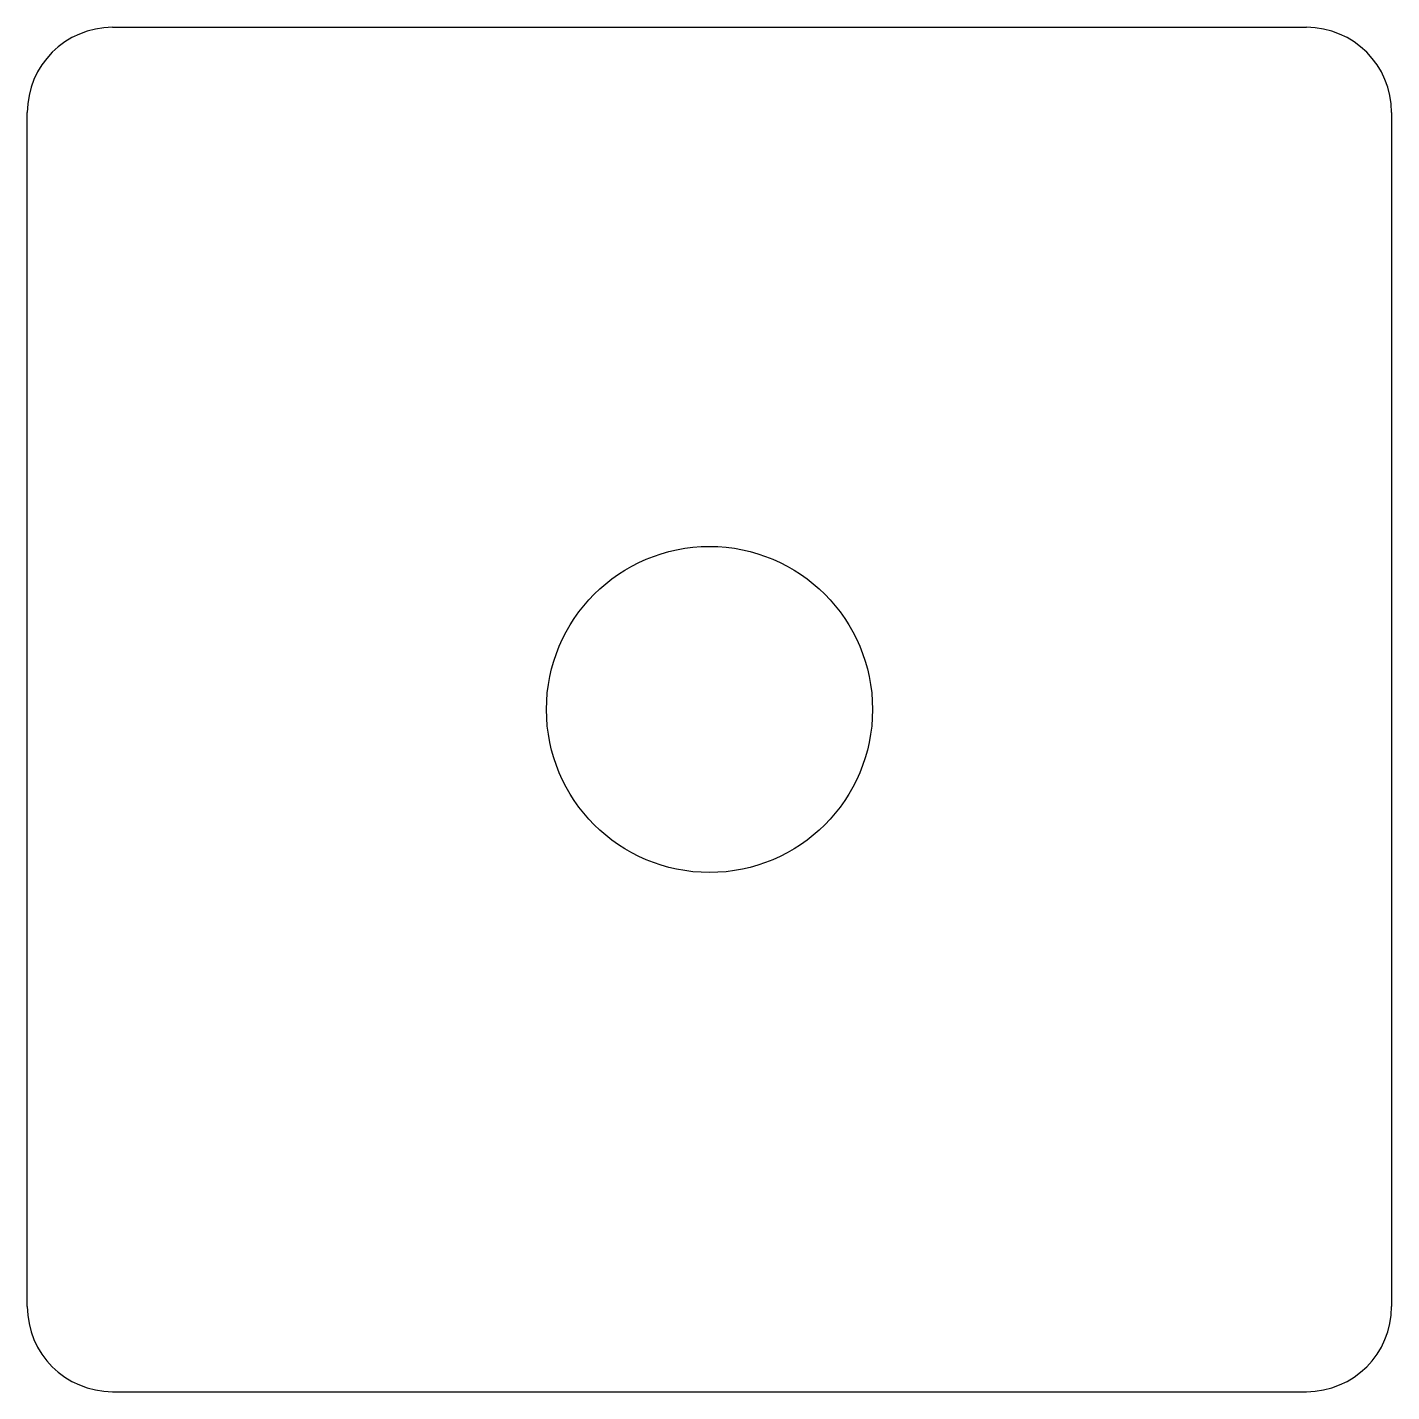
# Model space of a CAD drawing. Extents: x -2.6 to 22.8, y 8.8 to 34.2.
import ezdxf

# ---------------------------------------------------------------- set-up
doc = ezdxf.new("R2010")
doc.units = 0
doc.header["$MEASUREMENT"] = 0
doc.layers.add('VISIBLE', color=7, linetype='CONTINUOUS')

msp = doc.modelspace()

# ---------------------------------------------------------------- linework, layer by layer
at = {"layer": 'VISIBLE'}
for p, q in [((-1.011, 34.23), (21.214, 34.23)), ((-2.598, 10.417), (-2.598, 32.642)), ((22.802, 10.417), (22.802, 32.642)), ((-1.011, 8.83), (21.214, 8.83))]:
    msp.add_line(p, q, dxfattribs=at)
msp.add_circle((10.102, 21.53), 3.035, dxfattribs=at)
for centre, start, end in [((-1.011, 32.642), 90, 180), ((21.214, 32.642), 0, 90), ((-1.011, 10.417), 180, 270), ((21.214, 10.417), 270, 0)]:
    msp.add_arc(centre, 1.587, start, end, dxfattribs=at)

doc.saveas('drawing.dxf')
